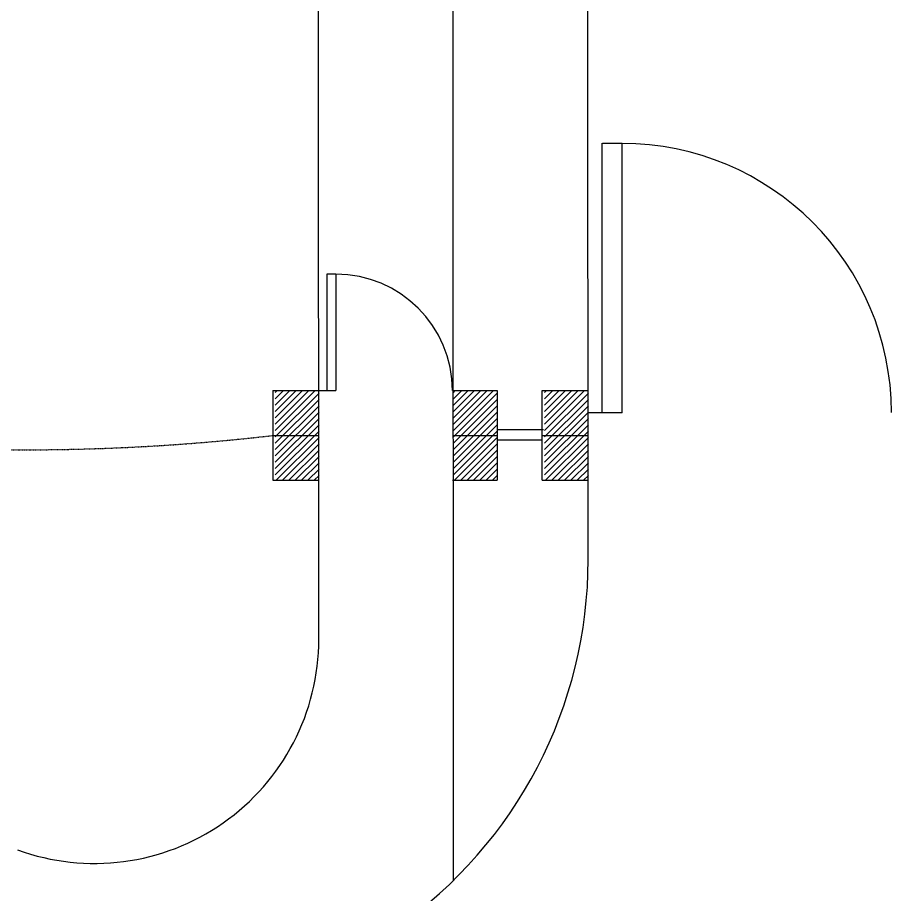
# Model space of a CAD drawing. Extents: x -24232 to 27340, y -23039 to 23489.
# Drawn here: x -15116 to -5382, y 490 to 10262 of the extents above; entities that cross this region are included whole.
import ezdxf

# ---------------------------------------------------------------- set-up
doc = ezdxf.new("R2010")
doc.units = 0
doc.header["$LTSCALE"] = 10
doc.linetypes.add('DASHDOT2', pattern=[0.5, 0.25, -0.125, 0, -0.125])
doc.linetypes.add('DASHDOTX2', pattern=[2, 1, -0.5, 0, -0.5])
for name, color, linetype in [('0-BCA', 33, 'CONTINUOUS'), ('0-CONTOUR', 1, 'DASHDOTX2'), ('1', 1, 'CONTINUOUS')]:
    doc.layers.add(name, color=color, linetype=linetype)

msp = doc.modelspace()

# ---------------------------------------------------------------- hatches: boundary and pattern name
at = {"layer": '1'}
h = msp.add_hatch(dxfattribs=at)
h.set_pattern_fill('ANSI31', color=256, scale=400, style=0)
h.set_pattern_definition([(45, (-1041.246, -18985.8), (-35.35534, 35.35534), [])])
h.paths.add_polyline_path([(-11756.9, 5605.7), (-12245.2, 5605.7), (-12245, 5105.7), (-11756.9, 5105.7)])
h.paths.add_polyline_path([(-11756.9, 6105.7), (-12245.4, 6105.7), (-12245.2, 5605.7), (-11756.9, 5605.7)])
h = msp.add_hatch(dxfattribs=at)
h.set_pattern_fill('ANSI31', color=256, scale=400, style=0)
h.set_pattern_definition([(45, (943.32, -18986.29), (-35.35534, 35.35534), [])])
h.paths.add_polyline_path([(-9772.3, 5605.2), (-10260.7, 5605.2), (-10260.5, 5105.2), (-9772.3, 5105.2)])
h.paths.add_polyline_path([(-9772.3, 5605.2), (-9772.3, 6105.2), (-10260.8, 6105.2), (-10260.7, 5605.2)])
h = msp.add_hatch(dxfattribs=at)
h.set_pattern_fill('ANSI31', color=256, scale=400, style=0)
h.set_pattern_definition([(45, (1958.26, -18985.8), (-35.35534, 35.35534), [])])
h.paths.add_polyline_path([(-8757.4, 5605.7), (-9245.7, 5605.7), (-9245.5, 5105.7), (-8757.4, 5105.7)])
h.paths.add_polyline_path([(-8757.4, 6105.7), (-9245.9, 6105.7), (-9245.7, 5605.7), (-8757.4, 5605.7)])

# ---------------------------------------------------------------- linework, layer by layer
at = {"layer": '0-BCA'}
for p, q in [((-11759.8, 3336), (-11763.3, 12526.1)), ((-10258.8, 648.9), (-10263.3, 12526.6)), ((-8760.1, 4220.2), (-8763.3, 12550.7)), ((-8604.8, 5855.5), (-8605.3, 8862.3)), ((-8379.8, 8858.9), (-8602.2, 8859)), ((-8382.4, 5855.6), (-8382.9, 8862.4)), ((-11672.3, 7403), (-11671.8, 6105.7)), ((-11570.1, 7403), (-11672.3, 7403)), ((-11570.1, 7403), (-11569.6, 6105.7)), ((-12271.8, 6105.7), (-11771.8, 6105.7)), ((-12271.8, 6105.7), (-12271.8, 5105.7)), ((-11771.8, 6105.7), (-11569.6, 6105.7)), ((-10272.3, 6105.2), (-9772.3, 6105.2)), ((-9772.3, 6105.2), (-9772.3, 5105.2)), ((-9272.3, 6105.2), (-8772.3, 6105.2)), ((-9272.3, 5105.2), (-9272.3, 6105.2)), ((-8757.4, 5862), (-8382.4, 5861.7)), ((-9772.3, 5670), (-9272.3, 5670)), ((-9771.8, 5670.5), (-9257.4, 5670.5)), ((-9772.3, 5557.4), (-9272.3, 5557.4)), ((-12271.8, 5105.7), (-11771.8, 5105.7)), ((-10272.3, 5105.2), (-9772.3, 5105.2)), ((-9272.3, 5105.2), (-8772.3, 5105.2))]:
    msp.add_line(p, q, dxfattribs=at)
for centre, radius, start, end in [((-8382.4, 5858.9), 3000, 0.05328, 90.00985), ((-11570.1, 6105.2), 1297.8, 360, 90), ((-13760.1, 4218.3), 5000, 249.98377, 0.02179), ((-14259.8, 3336), 2500, 249.98377, 360)]:
    msp.add_arc(centre, radius, start, end, dxfattribs=at)
at = {"layer": '0-CONTOUR', "linetype": 'DASHDOT2'}
msp.add_lwpolyline([(-21832.6, 6428, 0.10099), (-12260.8, 5605.7)], format="xyb", dxfattribs=at)
at = {"layer": '1'}
for p, q in [((-12271.8, 5605.7), (-11771.8, 5605.7)), ((-10272.3, 5605.2), (-9772.3, 5605.2)), ((-9272.3, 5605.2), (-8772.3, 5605.2))]:
    msp.add_line(p, q, dxfattribs=at)

doc.saveas('drawing.dxf')
